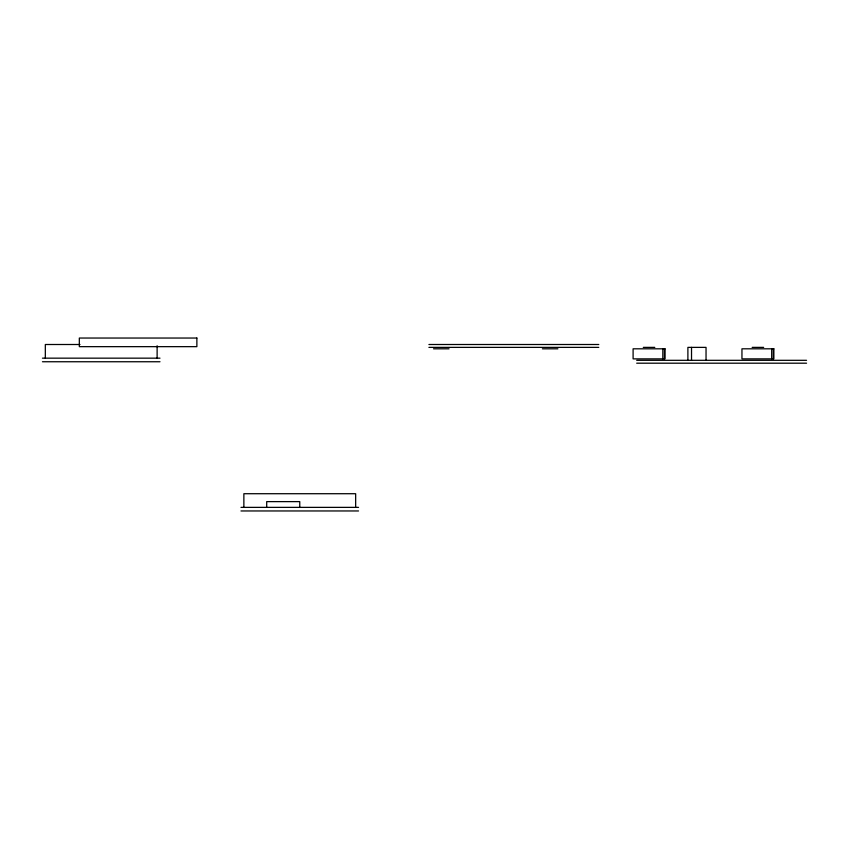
<?xml version="1.0" encoding="UTF-8"?>
<svg xmlns="http://www.w3.org/2000/svg" width="849" height="849" viewBox="0 0 849 849"><rect width="100%" height="100%" fill="white"/><g stroke="black" fill="none" stroke-linecap="round" stroke-linejoin="round"><path stroke-width="1.27" d="M79.986 344.503L45.326 344.503L45.326 358.161M428.915 344.503L598.778 344.503M428.915 347.379L598.778 347.379M643.298 347.379L654.802 347.379M752.161 347.379L763.654 347.379M433.542 348.812L449.036 348.812M542.394 348.812L557.889 348.812M42.45 358.161L159.994 358.161M636.697 360.316L806.55 360.316M42.45 361.748L159.994 361.748M636.697 363.192L806.55 363.192M240.989 507.373L358.533 507.373M240.989 510.96L358.533 510.96M773.29 348.812L773.29 358.872M771.677 348.812L771.677 358.872M706.039 360.316L706.039 347.379L687.892 347.379L687.892 360.316M691.521 347.379L691.521 360.316M664.438 348.812L664.438 358.872M662.825 348.812L662.825 358.872M355.657 507.373L355.657 493.715L243.865 493.715L243.865 507.373M299.761 507.373L299.761 501.621L266.703 501.621L266.703 507.373M157.118 345.745L157.118 358.161M196.872 338.04L79.328 338.04L79.328 346.657L196.872 346.657L196.872 338.04M665.011 348.812L633.099 348.812L633.099 358.872L665.011 358.872L665.011 348.812M773.864 348.812L741.952 348.812L741.952 358.872L773.864 358.872L773.864 348.812"/></g></svg>
